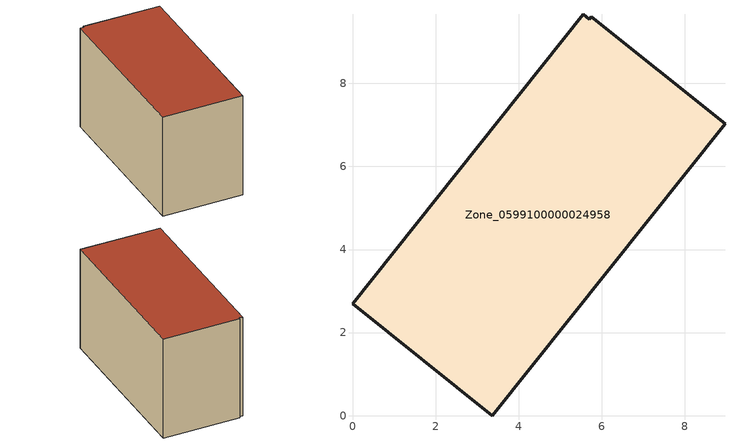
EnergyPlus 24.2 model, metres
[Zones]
Zone_0599100000024958
 floor ground (C_G): 5.74,9.6 8.97,7.03 3.36,0 0,2.69 5.55,9.66 5.7,9.55 z0.5
 wall outside (C_F): 3.36,0 8.97,7.03 5.74,9.6 5.7,9.55 5.55,9.66 0,2.69 3.36,0 z0.5:6.17
 roof outside (C_R): 8.97,7.03 5.74,9.6 5.7,9.55 5.55,9.66 0,2.69 3.36,0 z6.17
[BUILDING]
Pand.0599100000024958: North Axis=0; Terrain=City; Loads Convergence Tolerance Value=0.04; Temperature Convergence Tolerance Value=0.4; Solar Distribution=FullExterior; Maximum Number of Warmup Days=25; Minimum Number of Warmup Days=1
[Site:Location]
Rotterdam.The.Hague.AP_ZH_NLD Design_Conditions: Latitude=51.96; Longitude=4.45; Time Zone=1; Elevation=-4.5
[SITE:GROUNDTEMPERATURE:BUILDINGSURFACE]
18, 18, 18, 18, 18, 18, 18, 18, 18, 18, 18, 18
[MATERIAL] Thermal Absorptance=0.9; Solar Absorptance=0.7; Visible Absorptance=0.7
Name | Roughness | Thickness | Conductivity | Density | Specific Heat
G.TI.1946-1964 | MediumSmooth | 0.15 | 1 | 540 | 1210
F.TI.1946-1964 | Rough | 0.3 | 0.857143 | 1920 | 840
R.TI.1946-1964 | MediumRough | 0.2 | 0.277778 | 1500 | 1000
[CONSTRUCTION]
C_G: G.TI.1946-1964
C_F: F.TI.1946-1964
C_R: R.TI.1946-1964
[ZONE]
Zone_0599100000024958: Type=1; Multiplier=1; Ceiling Height=Autocalculate; Volume=Autocalculate; Floor Area=autocalculate; Part of Total Floor Area=Yes
[ZONEINFILTRATION:DESIGNFLOWRATE]
Infil_Zone_0599100000024958: Zone or ZoneList or Space or SpaceList=Zone_0599100000024958; Schedule=AlwaysOn; Design Flow Rate Calculation Method=Flow/Area; Flow Rate per Floor Area=0.003; Constant Term Coefficient=1; Temperature Term Coefficient=0; Velocity Term Coefficient=0; Velocity Squared Term Coefficient=0
[HVACTEMPLATE:ZONE:IDEALLOADSAIRSYSTEM]
Zone_0599100000024958: Maximum Heating Supply Air Temperature=50; Minimum Cooling Supply Air Temperature=13; Maximum Heating Supply Air Humidity Ratio=0.0156; Minimum Cooling Supply Air Humidity Ratio=0.0077; Heating Limit=NoLimit; Cooling Limit=NoLimit; Dehumidification Control Type=ConstantSensibleHeatRatio; Cooling Sensible Heat Ratio=0.7; Dehumidification Setpoint=60; Humidification Control Type=None; Humidification Setpoint=30; Outdoor Air Method=None; Outdoor Air Flow Rate per Person=0.00944; Outdoor Air Flow Rate per Zone Floor Area=0; Outdoor Air Flow Rate per Zone=0; Demand Controlled Ventilation Type=None; Outdoor Air Economizer Type=NoEconomizer; Heat Recovery Type=None; Sensible Heat Recovery Effectiveness=0.7; Latent Heat Recovery Effectiveness=0.65
[ZONECONTROL:THERMOSTAT]
ThermostatControl_Zone_0599100000024958: Zone or ZoneList=Zone_0599100000024958; Control Type Schedule=DualSetpointControlType; Control 1=Thermostat_Zone_0599100000024958; Temperature Difference Between Cutout And Setpoint=0
[THERMOSTATSETPOINT:DUALSETPOINT]
Thermostat_Zone_0599100000024958: Heating Setpoint Temperature Schedule=HeatingSetpoint_Zone_0599100000024958; Cooling Setpoint Temperature Schedule=CoolingSetpoint_Zone_0599100000024958
[SCHEDULE:COMPACT]
HeatingSetpoint_Zone_0599100000024958: Through: 12/31, For: AllDays, Until: 24:00, 21
CoolingSetpoint_Zone_0599100000024958: Through: 12/31, For: AllDays, Until: 24:00, 24
DualSetpointControlType: Through: 12/31, For: AllDays, Until: 24:00, 4
AlwaysOn: Through: 12/31, For: AllDays, Until: 24:00, 1
